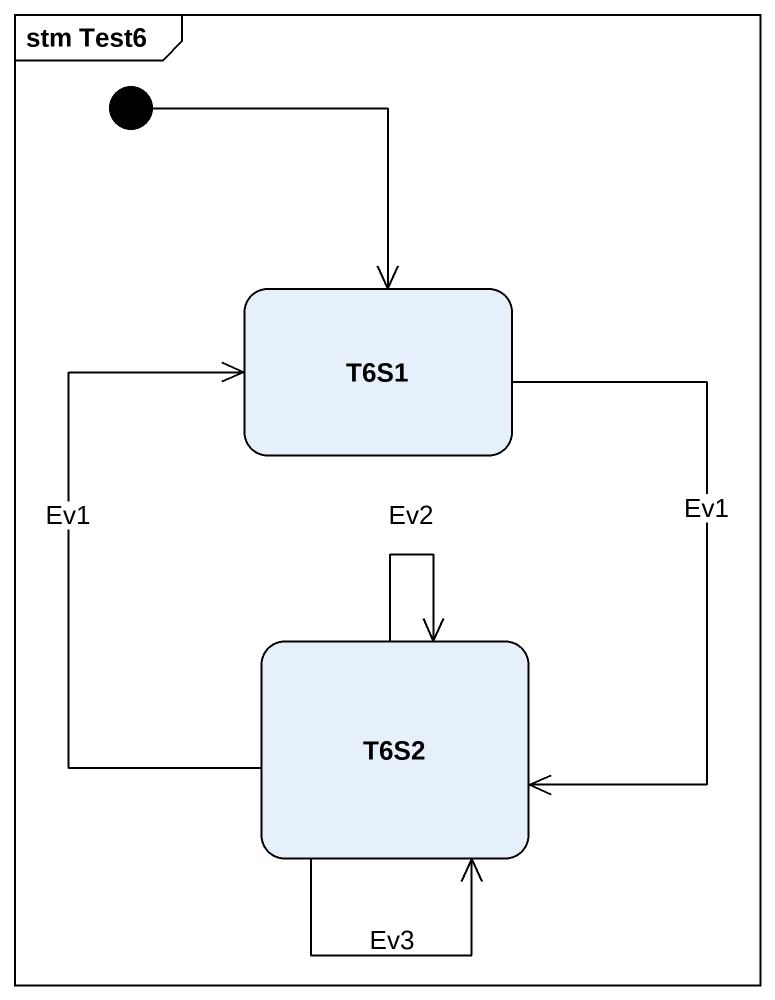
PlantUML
@startuml
mainframe stm Test6
hide empty description
state T6S1
state T6S2
[*] --> T6S1
T6S1 --> T6S2 : Ev1
T6S2 -up-> T6S1 : Ev1
T6S2 --> T6S2 : Ev2
T6S2 --> T6S2 : Ev3
@enduml
